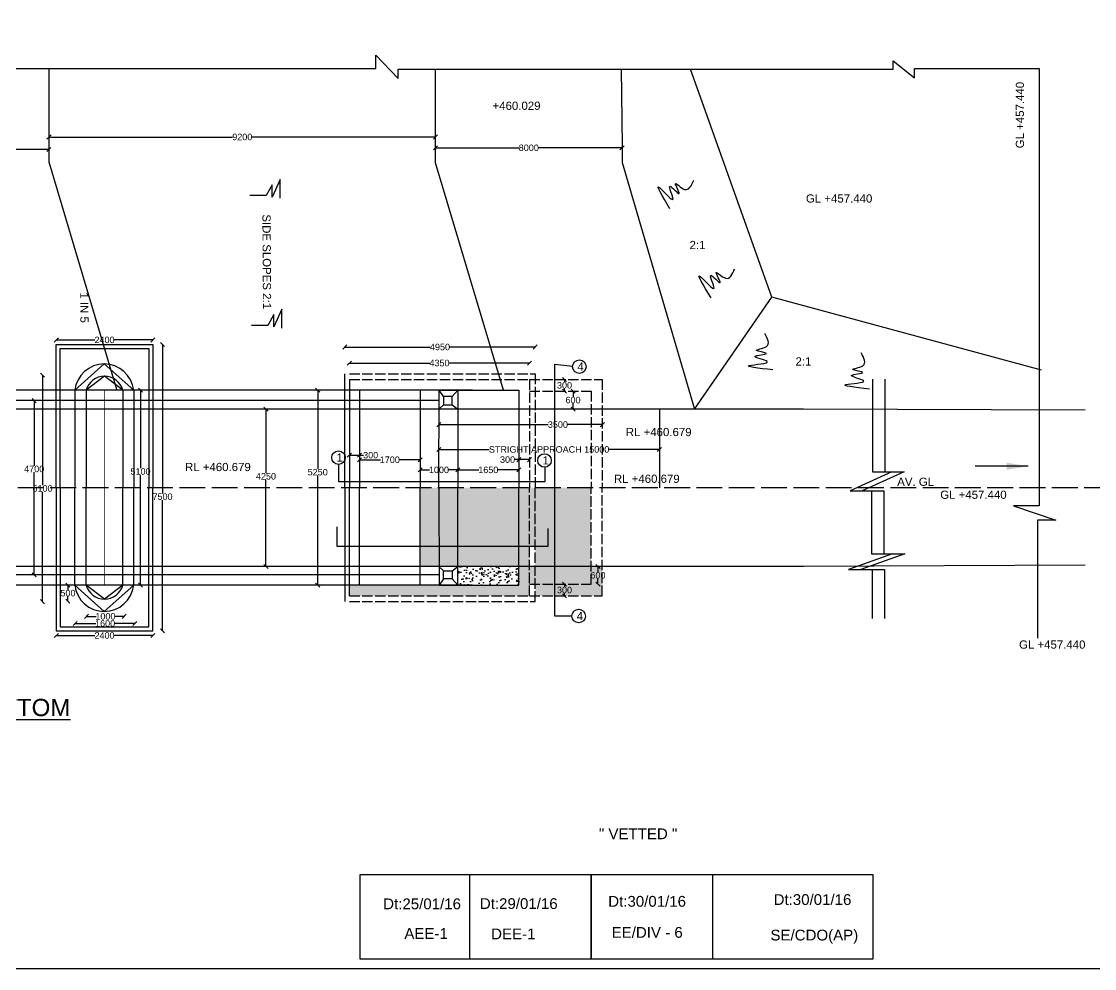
# Model space of a CAD drawing. Header units: millimetres. Extents: x 5124 to 3334266, y 2311 to 45966843.
# Drawn here: x 3296456 to 3321362, y 45925836 to 45947802 of the extents above; entities that cross this region are included whole.
import ezdxf

# ---------------------------------------------------------------- set-up
doc = ezdxf.new("R2010")
doc.units = ezdxf.units.MM
doc.header["$MEASUREMENT"] = 0
doc.linetypes.add('ACAD_ISO02W100', pattern=[15, 12, -3])
for name, color, linetype in [('DIMENSION', 7, 'Continuous'), ('DRAWING', 7, 'Continuous'), ('TEXT', 7, 'Continuous')]:
    doc.layers.add(name, color=color, linetype=linetype)
doc.styles.get("Standard").update_dxf_attribs({"font": 'arial.ttf', "height": 150})
doc.dimstyles.get("Standard").update_dxf_attribs({"dimtxt": 200, "dimasz": 110, "dimexe": 0.18, "dimexo": 0.0625, "dimgap": 0.09, "dimtad": 0, "dimtih": 1, "dimtoh": 1, "dimdec": 0, "dimzin": 0, "dimdsep": 46, "dimtxsty": 'Standard', "dimblk": 'OBLIQUE', "dimcen": 0.09, "dimse1": 1, "dimse2": 1, "dimadec": 0, "dimazin": 0, "dimtfac": 1, "dimtdec": 0, "dimtofl": 0, "dimtmove": 0, "dimatfit": 3, "dimfxl": 1, "dimtolj": 1, "dimtzin": 0, "dimarcsym": 0})
pattern_1 = [(50, (0, 0), (286.904073, -25.100854), [30, -330]), (355, (0, 0), (-55.5005334, 300.8768535), [24, -264]), (100.4514, (23.9, -2.1), (231.4037527, 275.7758168), [25.496076, -280.4568448]), (46.1842, (0, 80), (426.8964195, -66.2076057), [45, -495]), (96.6356, (35.57, 74.5), (373.8650822, 389.6471484), [38.244115, -420.6852]), (351.1842, (0, 80), (373.864778, 389.6474404), [36, -396]), (21, (40, 60), (238.7628208, -161.0475563), [30, -330]), (326, (40, 60), (97.3261328, 290.060018), [24, -264]), (71.4514, (59.9, 46.58), (336.0890514, 129.0121987), [25.496076, -280.4568448]), (37.5, (0, 0), (4.86394213, 133.15754153), [0, -260.8, 0, -268, 0, -265]), (7.5, (0, 0), (105.22781498, 157.76468475), [0, -152.8, 0, -254.8, 0, -101]), (327.5, (-89.2, 0), (213.52897447, -9.0219487), [0, -100, 0, -312, 0, -414]), (317.5, (-129.2, 0), (233.2744677, 40.0419929), [0, -130, 0, -207.2, 0, -294])]

# ---------------------------------------------------------------- blocks, each defined once
blk = doc.blocks.new('_Oblique')
at = {"color": 0, "linetype": 'ByBlock', "lineweight": -2}
blk.add_line((-0.5, -0.5), (0.5, 0.5), dxfattribs=at)
blk = doc.blocks.new('*D105')
at = {"layer": 'Defpoints', "color": 0}
for p in [(3284363, 45944838), (3297092, 45944844), (3297092, 45944834)]:
    blk.add_point(p, dxfattribs=at)
at = {"layer": 'DIMENSION', "color": 0, "lineweight": -2}
for p, q in [((3284363, 45944834), (3289361, 45944834)), ((3297092, 45944834), (3292095, 45944834))]:
    blk.add_line(p, q, dxfattribs=at)
at = {"layer": 'DIMENSION', "color": 0, "lineweight": -2, "xscale": 95, "yscale": 95, "zscale": 95, "rotation": 180}
blk.add_blockref('_Oblique', (3284363, 45944834), dxfattribs=at)
at = {"layer": 'DIMENSION', "color": 0, "lineweight": -2, "xscale": 95, "yscale": 95, "zscale": 95}
blk.add_blockref('_Oblique', (3297092, 45944834), dxfattribs=at)
at = {"layer": 'DIMENSION', "color": 0, "insert": (3290728, 45944834), "char_height": 150, "attachment_point": 5}
blk.add_mtext('\\A1;CANAL BED WIDTH = 15000', dxfattribs=at)
blk = doc.blocks.new('*D110')
at = {"layer": 'Defpoints', "color": 0}
for p in [(3306067, 45944924), (3306067, 45944871), (3310395, 45944924)]:
    blk.add_point(p, dxfattribs=at)
at = {"layer": 'DIMENSION', "color": 0, "lineweight": -2}
for p, q in [((3306067, 45944871), (3308007, 45944871)), ((3310395, 45944871), (3308455, 45944871))]:
    blk.add_line(p, q, dxfattribs=at)
at = {"layer": 'DIMENSION', "color": 0, "lineweight": -2, "xscale": 95, "yscale": 95, "zscale": 95, "rotation": 180}
blk.add_blockref('_Oblique', (3306067, 45944871), dxfattribs=at)
at = {"layer": 'DIMENSION', "color": 0, "lineweight": -2, "xscale": 95, "yscale": 95, "zscale": 95}
blk.add_blockref('_Oblique', (3310395, 45944871), dxfattribs=at)
at = {"layer": 'DIMENSION', "color": 0, "insert": (3308231, 45944871), "char_height": 150, "attachment_point": 5}
blk.add_mtext('\\A1;8000', dxfattribs=at)
blk = doc.blocks.new('*D111')
at = {"layer": 'Defpoints', "color": 0}
for p in [(3303960, 45940251), (3303960, 45939629), (3308380, 45939629)]:
    blk.add_point(p, dxfattribs=at)
at = {"layer": 'DIMENSION', "color": 0, "lineweight": -2}
for p, q in [((3303960, 45940251), (3305943, 45940251)), ((3308380, 45940251), (3306397, 45940251))]:
    blk.add_line(p, q, dxfattribs=at)
at = {"layer": 'DIMENSION', "color": 0, "lineweight": -2, "xscale": 95, "yscale": 95, "zscale": 95, "rotation": 180}
blk.add_blockref('_Oblique', (3303960, 45940251), dxfattribs=at)
at = {"layer": 'DIMENSION', "color": 0, "lineweight": -2, "xscale": 95, "yscale": 95, "zscale": 95}
blk.add_blockref('_Oblique', (3308380, 45940251), dxfattribs=at)
at = {"layer": 'DIMENSION', "color": 0, "insert": (3306170, 45940251), "char_height": 150, "attachment_point": 5}
blk.add_mtext('\\A1;4950', dxfattribs=at)
blk = doc.blocks.new('*D112')
at = {"layer": 'Defpoints', "color": 0}
for p in [(3304067, 45939879), (3304067, 45939498), (3308249, 45939498)]:
    blk.add_point(p, dxfattribs=at)
at = {"layer": 'DIMENSION', "color": 0, "lineweight": -2}
for p, q in [((3304067, 45939879), (3305931, 45939879)), ((3308249, 45939879), (3306385, 45939879))]:
    blk.add_line(p, q, dxfattribs=at)
at = {"layer": 'DIMENSION', "color": 0, "lineweight": -2, "xscale": 95, "yscale": 95, "zscale": 95, "rotation": 180}
blk.add_blockref('_Oblique', (3304067, 45939879), dxfattribs=at)
at = {"layer": 'DIMENSION', "color": 0, "lineweight": -2, "xscale": 95, "yscale": 95, "zscale": 95}
blk.add_blockref('_Oblique', (3308249, 45939879), dxfattribs=at)
at = {"layer": 'DIMENSION', "color": 0, "insert": (3306158, 45939879), "char_height": 150, "attachment_point": 5}
blk.add_mtext('\\A1;4350', dxfattribs=at)
blk = doc.blocks.new('*D113')
at = {"layer": 'Defpoints', "color": 0}
for p in [(3306145, 45938451), (3306145, 45938451), (3309938, 45938441)]:
    blk.add_point(p, dxfattribs=at)
at = {"layer": 'DIMENSION', "color": 0, "lineweight": -2}
for p, q in [((3306145, 45938451), (3308683, 45938451)), ((3309938, 45938451), (3309130, 45938451))]:
    blk.add_line(p, q, dxfattribs=at)
at = {"layer": 'DIMENSION', "color": 0, "lineweight": -2, "xscale": 95, "yscale": 95, "zscale": 95, "rotation": 180}
blk.add_blockref('_Oblique', (3306145, 45938451), dxfattribs=at)
at = {"layer": 'DIMENSION', "color": 0, "lineweight": -2, "xscale": 95, "yscale": 95, "zscale": 95}
blk.add_blockref('_Oblique', (3309938, 45938451), dxfattribs=at)
at = {"layer": 'DIMENSION', "color": 0, "insert": (3308907, 45938451), "char_height": 150, "attachment_point": 5}
blk.add_mtext('\\A1;3500', dxfattribs=at)
blk = doc.blocks.new('*D114')
at = {"layer": 'Defpoints', "color": 0}
for p in [(3309215, 45939227), (3309259, 45939227), (3309215, 45938812)]:
    blk.add_point(p, dxfattribs=at)
at = {"layer": 'DIMENSION', "color": 0, "lineweight": -2}
for p, q in [((3309259, 45939227), (3309259, 45939096)), ((3309259, 45938812), (3309259, 45938943))]:
    blk.add_line(p, q, dxfattribs=at)
at = {"layer": 'DIMENSION', "color": 0, "lineweight": -2, "xscale": 95, "yscale": 95, "zscale": 95}
for p, rotation in [((3309259, 45939227), 90), ((3309259, 45938812), 270)]:
    blk.add_blockref('_Oblique', p, dxfattribs=dict(at, rotation=rotation))
at = {"layer": 'DIMENSION', "color": 0, "insert": (3309259, 45939020), "char_height": 150, "attachment_point": 5}
blk.add_mtext('\\A1;600', dxfattribs=at)
blk = doc.blocks.new('*D115')
at = {"layer": 'Defpoints', "color": 0}
for p in [(3271621, 45939498), (3309060, 45939498), (3309060, 45939227)]:
    blk.add_point(p, dxfattribs=at)
at = {"layer": 'DIMENSION', "color": 0, "lineweight": -2}
for p, q in [((3309060, 45939498), (3309060, 45939439)), ((3309060, 45939227), (3309060, 45939286))]:
    blk.add_line(p, q, dxfattribs=at)
at = {"layer": 'DIMENSION', "color": 0, "lineweight": -2, "xscale": 95, "yscale": 95, "zscale": 95}
for p, rotation in [((3309060, 45939498), 90), ((3309060, 45939227), 270)]:
    blk.add_blockref('_Oblique', p, dxfattribs=dict(at, rotation=rotation))
at = {"layer": 'DIMENSION', "color": 0, "insert": (3309060, 45939362), "char_height": 150, "attachment_point": 5}
blk.add_mtext('\\A1;300', dxfattribs=at)
blk = doc.blocks.new('*D116')
at = {"layer": 'Defpoints', "color": 0}
for p in [(3306144, 45937914), (3306144, 45937875), (3311262, 45937900)]:
    blk.add_point(p, dxfattribs=at)
at = {"layer": 'DIMENSION', "color": 0, "lineweight": -2}
for p, q in [((3306144, 45937875), (3307315, 45937875)), ((3311262, 45937875), (3310091, 45937875))]:
    blk.add_line(p, q, dxfattribs=at)
at = {"layer": 'DIMENSION', "color": 0, "lineweight": -2, "xscale": 95, "yscale": 95, "zscale": 95, "rotation": 180}
blk.add_blockref('_Oblique', (3306144, 45937875), dxfattribs=at)
at = {"layer": 'DIMENSION', "color": 0, "lineweight": -2, "xscale": 95, "yscale": 95, "zscale": 95}
blk.add_blockref('_Oblique', (3311262, 45937875), dxfattribs=at)
at = {"layer": 'DIMENSION', "color": 0, "insert": (3308703, 45937875), "char_height": 150, "attachment_point": 5}
blk.add_mtext('\\A1;STRIGHT APPROACH 15000', dxfattribs=at)
blk = doc.blocks.new('*D117')
at = {"layer": 'Defpoints', "color": 0}
for p in [(3307999, 45937639), (3307999, 45937499), (3308249, 45937499)]:
    blk.add_point(p, dxfattribs=at)
at = {"layer": 'DIMENSION', "color": 0, "lineweight": -2}
for p, q in [((3307999, 45937639), (3307904, 45937639)), ((3308249, 45937639), (3307999, 45937639))]:
    blk.add_line(p, q, dxfattribs=at)
at = {"layer": 'DIMENSION', "color": 0, "lineweight": -2, "xscale": 95, "yscale": 95, "zscale": 95, "rotation": 180}
blk.add_blockref('_Oblique', (3307999, 45937639), dxfattribs=at)
at = {"layer": 'DIMENSION', "color": 0, "lineweight": -2, "xscale": 95, "yscale": 95, "zscale": 95}
blk.add_blockref('_Oblique', (3308249, 45937639), dxfattribs=at)
at = {"layer": 'DIMENSION', "color": 0, "insert": (3307738, 45937639), "char_height": 150, "attachment_point": 5}
blk.add_mtext('\\A1;300', dxfattribs=at)
blk = doc.blocks.new('*D118')
at = {"layer": 'Defpoints', "color": 0}
for p in [(3306583, 45937428), (3306583, 45937400), (3307999, 45937428)]:
    blk.add_point(p, dxfattribs=at)
at = {"layer": 'DIMENSION', "color": 0, "lineweight": -2}
for p, q in [((3306583, 45937400), (3307074, 45937400)), ((3307999, 45937400), (3307508, 45937400))]:
    blk.add_line(p, q, dxfattribs=at)
at = {"layer": 'DIMENSION', "color": 0, "lineweight": -2, "xscale": 95, "yscale": 95, "zscale": 95, "rotation": 180}
blk.add_blockref('_Oblique', (3306583, 45937400), dxfattribs=at)
at = {"layer": 'DIMENSION', "color": 0, "lineweight": -2, "xscale": 95, "yscale": 95, "zscale": 95}
blk.add_blockref('_Oblique', (3307999, 45937400), dxfattribs=at)
at = {"layer": 'DIMENSION', "color": 0, "insert": (3307291, 45937400), "char_height": 150, "attachment_point": 5}
blk.add_mtext('\\A1;1650', dxfattribs=at)
blk = doc.blocks.new('*D119')
at = {"layer": 'Defpoints', "color": 0}
for p in [(3305709, 45937400), (3306583, 45937400), (3305709, 45937331)]:
    blk.add_point(p, dxfattribs=at)
at = {"layer": 'DIMENSION', "color": 0, "lineweight": -2}
for p, q in [((3305709, 45937400), (3305929, 45937400)), ((3306583, 45937400), (3306363, 45937400))]:
    blk.add_line(p, q, dxfattribs=at)
at = {"layer": 'DIMENSION', "color": 0, "lineweight": -2, "xscale": 95, "yscale": 95, "zscale": 95, "rotation": 180}
blk.add_blockref('_Oblique', (3305709, 45937400), dxfattribs=at)
at = {"layer": 'DIMENSION', "color": 0, "lineweight": -2, "xscale": 95, "yscale": 95, "zscale": 95}
blk.add_blockref('_Oblique', (3306583, 45937400), dxfattribs=at)
at = {"layer": 'DIMENSION', "color": 0, "insert": (3306146, 45937400), "char_height": 150, "attachment_point": 5}
blk.add_mtext('\\A1;1000', dxfattribs=at)
blk = doc.blocks.new('*D120')
at = {"layer": 'Defpoints', "color": 0}
for p in [(3304300, 45937636), (3304300, 45937636), (3305709, 45937636)]:
    blk.add_point(p, dxfattribs=at)
at = {"layer": 'DIMENSION', "color": 0, "lineweight": -2}
for p, q in [((3304300, 45937636), (3304788, 45937636)), ((3305709, 45937636), (3305221, 45937636))]:
    blk.add_line(p, q, dxfattribs=at)
at = {"layer": 'DIMENSION', "color": 0, "lineweight": -2, "xscale": 95, "yscale": 95, "zscale": 95, "rotation": 180}
blk.add_blockref('_Oblique', (3304300, 45937636), dxfattribs=at)
at = {"layer": 'DIMENSION', "color": 0, "lineweight": -2, "xscale": 95, "yscale": 95, "zscale": 95}
blk.add_blockref('_Oblique', (3305709, 45937636), dxfattribs=at)
at = {"layer": 'DIMENSION', "color": 0, "insert": (3305005, 45937636), "char_height": 150, "attachment_point": 5}
blk.add_mtext('\\A1;1700', dxfattribs=at)
blk = doc.blocks.new('*D121')
at = {"layer": 'Defpoints', "color": 0}
for p in [(3297265, 45940415), (3297265, 45940310), (3299505, 45940310)]:
    blk.add_point(p, dxfattribs=at)
at = {"layer": 'DIMENSION', "color": 0, "lineweight": -2}
for p, q in [((3297265, 45940415), (3298160, 45940415)), ((3299505, 45940415), (3298610, 45940415))]:
    blk.add_line(p, q, dxfattribs=at)
at = {"layer": 'DIMENSION', "color": 0, "lineweight": -2, "xscale": 95, "yscale": 95, "zscale": 95, "rotation": 180}
blk.add_blockref('_Oblique', (3297265, 45940415), dxfattribs=at)
at = {"layer": 'DIMENSION', "color": 0, "lineweight": -2, "xscale": 95, "yscale": 95, "zscale": 95}
blk.add_blockref('_Oblique', (3299505, 45940415), dxfattribs=at)
at = {"layer": 'DIMENSION', "color": 0, "insert": (3298385, 45940415), "char_height": 150, "attachment_point": 5}
blk.add_mtext('\\A1;2400', dxfattribs=at)
blk = doc.blocks.new('*D124')
at = {"layer": 'Defpoints', "color": 0}
for p in [(3309794, 45935163), (3309794, 45934748), (3309837, 45934748)]:
    blk.add_point(p, dxfattribs=at)
at = {"layer": 'DIMENSION', "color": 0, "lineweight": -2}
for p, q in [((3309837, 45935163), (3309837, 45935032)), ((3309837, 45934748), (3309837, 45934879))]:
    blk.add_line(p, q, dxfattribs=at)
at = {"layer": 'DIMENSION', "color": 0, "lineweight": -2, "xscale": 95, "yscale": 95, "zscale": 95}
for p, rotation in [((3309837, 45935163), 90), ((3309837, 45934748), 270)]:
    blk.add_blockref('_Oblique', p, dxfattribs=dict(at, rotation=rotation))
at = {"layer": 'DIMENSION', "color": 0, "insert": (3309837, 45934956), "char_height": 150, "attachment_point": 5}
blk.add_mtext('\\A1;600', dxfattribs=at)
blk = doc.blocks.new('*D125')
at = {"layer": 'Defpoints', "color": 0}
for p in [(3309060, 45934748), (3271621, 45934478), (3309060, 45934478)]:
    blk.add_point(p, dxfattribs=at)
at = {"layer": 'DIMENSION', "color": 0, "lineweight": -2}
for p, q in [((3309060, 45934748), (3309060, 45934689)), ((3309060, 45934478), (3309060, 45934536))]:
    blk.add_line(p, q, dxfattribs=at)
at = {"layer": 'DIMENSION', "color": 0, "lineweight": -2, "xscale": 95, "yscale": 95, "zscale": 95}
for p, rotation in [((3309060, 45934748), 90), ((3309060, 45934478), 270)]:
    blk.add_blockref('_Oblique', p, dxfattribs=dict(at, rotation=rotation))
at = {"layer": 'DIMENSION', "color": 0, "insert": (3309060, 45934613), "char_height": 150, "attachment_point": 5}
blk.add_mtext('\\A1;300', dxfattribs=at)
blk = doc.blocks.new('*D126')
at = {"layer": 'Defpoints', "color": 0}
for p in [(3297265, 45933666), (3299505, 45933666), (3297265, 45933560)]:
    blk.add_point(p, dxfattribs=at)
at = {"layer": 'DIMENSION', "color": 0, "lineweight": -2}
for p, q in [((3297265, 45933560), (3298160, 45933560)), ((3299505, 45933560), (3298610, 45933560))]:
    blk.add_line(p, q, dxfattribs=at)
at = {"layer": 'DIMENSION', "color": 0, "lineweight": -2, "xscale": 95, "yscale": 95, "zscale": 95, "rotation": 180}
blk.add_blockref('_Oblique', (3297265, 45933560), dxfattribs=at)
at = {"layer": 'DIMENSION', "color": 0, "lineweight": -2, "xscale": 95, "yscale": 95, "zscale": 95}
blk.add_blockref('_Oblique', (3299505, 45933560), dxfattribs=at)
at = {"layer": 'DIMENSION', "color": 0, "insert": (3298385, 45933560), "char_height": 150, "attachment_point": 5}
blk.add_mtext('\\A1;2400', dxfattribs=at)
blk = doc.blocks.new('*D129')
at = {"layer": 'Defpoints', "color": 0}
for p in [(3303418, 45939250), (3303332, 45934726), (3303418, 45934726)]:
    blk.add_point(p, dxfattribs=at)
at = {"layer": 'DIMENSION', "color": 0, "lineweight": -2}
for p, q in [((3303332, 45939250), (3303332, 45937424)), ((3303332, 45934726), (3303332, 45937270))]:
    blk.add_line(p, q, dxfattribs=at)
at = {"layer": 'DIMENSION', "color": 0, "lineweight": -2, "xscale": 95, "yscale": 95, "zscale": 95}
for p, rotation in [((3303332, 45939250), 90), ((3303332, 45934726), 270)]:
    blk.add_blockref('_Oblique', p, dxfattribs=dict(at, rotation=rotation))
at = {"layer": 'DIMENSION', "color": 0, "insert": (3303332, 45937347), "char_height": 150, "attachment_point": 5}
blk.add_mtext('\\A1;5250', dxfattribs=at)
blk = doc.blocks.new('*D130')
at = {"layer": 'Defpoints', "color": 0}
for p in [(3301891, 45938812), (3301891, 45935163), (3302131, 45935163)]:
    blk.add_point(p, dxfattribs=at)
at = {"layer": 'DIMENSION', "color": 0, "lineweight": -2}
for p, q in [((3302131, 45938812), (3302131, 45937327)), ((3302131, 45935163), (3302131, 45937174))]:
    blk.add_line(p, q, dxfattribs=at)
at = {"layer": 'DIMENSION', "color": 0, "lineweight": -2, "xscale": 95, "yscale": 95, "zscale": 95}
for p, rotation in [((3302131, 45938812), 90), ((3302131, 45935163), 270)]:
    blk.add_blockref('_Oblique', p, dxfattribs=dict(at, rotation=rotation))
at = {"layer": 'DIMENSION', "color": 0, "insert": (3302131, 45937251), "char_height": 150, "attachment_point": 5}
blk.add_mtext('\\A1;4250', dxfattribs=at)
blk = doc.blocks.new('*D106')
at = {"layer": 'Defpoints', "color": 0}
for p in [(3299505, 45940310), (3299505, 45933666), (3299731, 45933666)]:
    blk.add_point(p, dxfattribs=at)
at = {"layer": 'DIMENSION', "color": 0, "lineweight": -2}
for p, q in [((3299731, 45940310), (3299731, 45936856)), ((3299731, 45933666), (3299731, 45936702))]:
    blk.add_line(p, q, dxfattribs=at)
at = {"layer": 'DIMENSION', "color": 0, "lineweight": -2, "xscale": 95, "yscale": 95, "zscale": 95}
for p, rotation in [((3299731, 45940310), 90), ((3299731, 45933666), 270)]:
    blk.add_blockref('_Oblique', p, dxfattribs=dict(at, rotation=rotation))
at = {"layer": 'DIMENSION', "color": 0, "insert": (3299731, 45936779), "char_height": 150, "attachment_point": 5}
blk.add_mtext('\\A1;7500', dxfattribs=at)
blk = doc.blocks.new('*D131')
at = {"layer": 'Defpoints', "color": 0}
for p in [(3299061, 45939250), (3299220, 45939250), (3299061, 45934726)]:
    blk.add_point(p, dxfattribs=at)
at = {"layer": 'DIMENSION', "color": 0, "lineweight": -2}
for p, q in [((3299220, 45939250), (3299220, 45937441)), ((3299220, 45934726), (3299220, 45937288))]:
    blk.add_line(p, q, dxfattribs=at)
at = {"layer": 'DIMENSION', "color": 0, "lineweight": -2, "xscale": 95, "yscale": 95, "zscale": 95}
for p, rotation in [((3299220, 45939250), 90), ((3299220, 45934726), 270)]:
    blk.add_blockref('_Oblique', p, dxfattribs=dict(at, rotation=rotation))
at = {"layer": 'DIMENSION', "color": 0, "insert": (3299220, 45937364), "char_height": 150, "attachment_point": 5}
blk.add_mtext('\\A1;5100', dxfattribs=at)
blk = doc.blocks.new('*D107')
at = {"layer": 'Defpoints', "color": 0}
for p in [(3297081, 45939598), (3296946, 45934345), (3297081, 45934345)]:
    blk.add_point(p, dxfattribs=at)
at = {"layer": 'DIMENSION', "color": 0, "lineweight": -2}
for p, q in [((3296946, 45939598), (3296946, 45937048)), ((3296946, 45934345), (3296946, 45936895))]:
    blk.add_line(p, q, dxfattribs=at)
at = {"layer": 'DIMENSION', "color": 0, "lineweight": -2, "xscale": 95, "yscale": 95, "zscale": 95}
for p, rotation in [((3296946, 45939598), 90), ((3296946, 45934345), 270)]:
    blk.add_blockref('_Oblique', p, dxfattribs=dict(at, rotation=rotation))
at = {"layer": 'DIMENSION', "color": 0, "insert": (3296946, 45936971), "char_height": 150, "attachment_point": 5}
blk.add_mtext('\\A1;6100', dxfattribs=at)
blk = doc.blocks.new('*D132')
at = {"layer": 'Defpoints', "color": 0}
for p in [(3296846, 45939007), (3296682, 45934968), (3296752, 45934968)]:
    blk.add_point(p, dxfattribs=at)
at = {"layer": 'DIMENSION', "color": 0, "lineweight": -2}
for p, q in [((3296752, 45939007), (3296752, 45937499)), ((3296752, 45934968), (3296752, 45937345))]:
    blk.add_line(p, q, dxfattribs=at)
at = {"layer": 'DIMENSION', "color": 0, "lineweight": -2, "xscale": 95, "yscale": 95, "zscale": 95}
for p, rotation in [((3296752, 45939007), 90), ((3296752, 45934968), 270)]:
    blk.add_blockref('_Oblique', p, dxfattribs=dict(at, rotation=rotation))
at = {"layer": 'DIMENSION', "color": 0, "insert": (3296752, 45937422), "char_height": 150, "attachment_point": 5}
blk.add_mtext('\\A1;4700', dxfattribs=at)
blk = doc.blocks.new('*D133')
at = {"layer": 'Defpoints', "color": 0}
for p in [(3297511, 45934726), (3297511, 45934358), (3297535, 45934358)]:
    blk.add_point(p, dxfattribs=at)
at = {"layer": 'DIMENSION', "color": 0, "lineweight": -2}
for p, q in [((3297535, 45934726), (3297535, 45934618)), ((3297535, 45934358), (3297535, 45934465))]:
    blk.add_line(p, q, dxfattribs=at)
at = {"layer": 'DIMENSION', "color": 0, "lineweight": -2, "xscale": 95, "yscale": 95, "zscale": 95}
for p, rotation in [((3297535, 45934726), 90), ((3297535, 45934358), 270)]:
    blk.add_blockref('_Oblique', p, dxfattribs=dict(at, rotation=rotation))
at = {"layer": 'DIMENSION', "color": 0, "insert": (3297535, 45934542), "char_height": 150, "attachment_point": 5}
blk.add_mtext('\\A1;500', dxfattribs=at)
blk = doc.blocks.new('*D108')
at = {"layer": 'Defpoints', "color": 0}
for p in [(3297966, 45934057), (3297966, 45934004), (3298842, 45934057)]:
    blk.add_point(p, dxfattribs=at)
at = {"layer": 'DIMENSION', "color": 0, "lineweight": -2}
for p, q in [((3297966, 45934004), (3298187, 45934004)), ((3298842, 45934004), (3298621, 45934004))]:
    blk.add_line(p, q, dxfattribs=at)
at = {"layer": 'DIMENSION', "color": 0, "lineweight": -2, "xscale": 95, "yscale": 95, "zscale": 95, "rotation": 180}
blk.add_blockref('_Oblique', (3297966, 45934004), dxfattribs=at)
at = {"layer": 'DIMENSION', "color": 0, "lineweight": -2, "xscale": 95, "yscale": 95, "zscale": 95}
blk.add_blockref('_Oblique', (3298842, 45934004), dxfattribs=at)
at = {"layer": 'DIMENSION', "color": 0, "insert": (3298404, 45934004), "char_height": 150, "attachment_point": 5}
blk.add_mtext('\\A1;1000', dxfattribs=at)
blk = doc.blocks.new('*D109')
at = {"layer": 'Defpoints', "color": 0}
for p in [(3297704, 45933854), (3299089, 45933854), (3297704, 45933839)]:
    blk.add_point(p, dxfattribs=at)
at = {"layer": 'DIMENSION', "color": 0, "lineweight": -2}
for p, q in [((3297704, 45933839), (3298180, 45933839)), ((3299089, 45933839), (3298613, 45933839))]:
    blk.add_line(p, q, dxfattribs=at)
at = {"layer": 'DIMENSION', "color": 0, "lineweight": -2, "xscale": 95, "yscale": 95, "zscale": 95, "rotation": 180}
blk.add_blockref('_Oblique', (3297704, 45933839), dxfattribs=at)
at = {"layer": 'DIMENSION', "color": 0, "lineweight": -2, "xscale": 95, "yscale": 95, "zscale": 95}
blk.add_blockref('_Oblique', (3299089, 45933839), dxfattribs=at)
at = {"layer": 'DIMENSION', "color": 0, "insert": (3298397, 45933839), "char_height": 150, "attachment_point": 5}
blk.add_mtext('\\A1;1600', dxfattribs=at)
blk = doc.blocks.new('*D135')
at = {"layer": 'Defpoints', "color": 0}
for p in [(3297096, 45945119), (3306067, 45945122), (3306067, 45945119)]:
    blk.add_point(p, dxfattribs=at)
at = {"layer": 'DIMENSION', "color": 0, "lineweight": -2}
for p, q in [((3297096, 45945122), (3301358, 45945122)), ((3306067, 45945122), (3301805, 45945122))]:
    blk.add_line(p, q, dxfattribs=at)
at = {"layer": 'DIMENSION', "color": 0, "lineweight": -2, "xscale": 95, "yscale": 95, "zscale": 95, "rotation": 180}
blk.add_blockref('_Oblique', (3297096, 45945122), dxfattribs=at)
at = {"layer": 'DIMENSION', "color": 0, "lineweight": -2, "xscale": 95, "yscale": 95, "zscale": 95}
blk.add_blockref('_Oblique', (3306067, 45945122), dxfattribs=at)
at = {"layer": 'DIMENSION', "color": 0, "insert": (3301582, 45945122), "char_height": 150, "attachment_point": 5}
blk.add_mtext('\\A1;9200', dxfattribs=at)
blk = doc.blocks.new('*D147')
at = {"layer": 'Defpoints', "color": 0}
for p in [(3304067, 45937636), (3304300, 45937741), (3304300, 45937636)]:
    blk.add_point(p, dxfattribs=at)
at = {"layer": 'DRAWING', "color": 0, "lineweight": -2}
for p, q in [((3304067, 45937741), (3304300, 45937741)), ((3304300, 45937741), (3304395, 45937741))]:
    blk.add_line(p, q, dxfattribs=at)
at = {"layer": 'DRAWING', "color": 0, "lineweight": -2, "xscale": 95, "yscale": 95, "zscale": 95, "rotation": 180}
blk.add_blockref('_Oblique', (3304067, 45937741), dxfattribs=at)
at = {"layer": 'DRAWING', "color": 0, "lineweight": -2, "xscale": 95, "yscale": 95, "zscale": 95}
blk.add_blockref('_Oblique', (3304300, 45937741), dxfattribs=at)
at = {"layer": 'DRAWING', "color": 0, "insert": (3304561, 45937741), "char_height": 150, "attachment_point": 5}
blk.add_mtext('\\A1;300', dxfattribs=at)

msp = doc.modelspace()

# ---------------------------------------------------------------- hatches: boundary and pattern name
at = {"layer": 'DIMENSION'}
h = msp.add_hatch(dxfattribs=at)
h.set_pattern_fill('AR-CONC', color=256, scale=40, style=0)
h.set_pattern_definition(pattern_1)
h.paths.add_polyline_path([(3306141.1, 45936987.6), (3305709, 45936987.6), (3305709, 45935622.8), (3306144.8, 45935622.8)])
h.paths.add_polyline_path([(3306582.9, 45936987.6), (3306141.1, 45936987.6), (3306144.8, 45935622.8), (3306582.9, 45935622.8)])
h.paths.add_polyline_path([(3307998.9, 45936987.6), (3306582.9, 45936987.6), (3306582.9, 45935622.8), (3307998.9, 45935622.8)])
h.paths.add_polyline_path([(3308248.7, 45936987.6), (3307998.9, 45936987.6), (3307998.9, 45935622.8), (3308248.7, 45935622.8)])
h.paths.add_polyline_path([(3308380.2, 45936987.6), (3308248.7, 45936987.6), (3308248.7, 45935622.8), (3308380.2, 45935622.8)])
h.paths.add_polyline_path([(3309675.1, 45936987.6), (3308380.2, 45936987.6), (3308380.2, 45935163), (3309675.1, 45935163)])
h.paths.add_polyline_path([(3306144.8, 45935622.8), (3305709, 45935622.8), (3305709, 45935163), (3306146.1, 45935163)])
h.paths.add_polyline_path([(3306582.9, 45935622.8), (3306144.8, 45935622.8), (3306146.1, 45935163), (3306582.9, 45935163)])
h.paths.add_polyline_path([(3307998.9, 45935622.8), (3306582.9, 45935622.8), (3306582.9, 45935163), (3307998.9, 45935163)])
h.paths.add_polyline_path([(3308248.7, 45935622.8), (3307998.9, 45935622.8), (3307998.9, 45935163), (3308248.7, 45935163)])
h.paths.add_polyline_path([(3309675.1, 45935163), (3308380.2, 45935163), (3308380.2, 45934748.1), (3309675.1, 45934748.1)], flags=17)
h.paths.add_polyline_path([(3308248.7, 45935163), (3307998.9, 45935163), (3307998.9, 45934725.7), (3306147.3, 45934725.7), (3304066.7, 45934725.7), (3304066.7, 45934477.5), (3308248.7, 45934477.5)])
h.paths.add_polyline_path([(3308380.2, 45935163), (3308248.7, 45935163), (3308248.7, 45934748.1), (3308380.2, 45934748.1)])
h.paths.add_polyline_path([(3309937.8, 45935163), (3309675.1, 45935163), (3309675.1, 45934748.1), (3308380.2, 45934748.1), (3308380.2, 45934477.5), (3309937.8, 45934477.5)])
h.paths.add_polyline_path([(3308691.5, 45936926.3), (3310280.3, 45936926.3), (3310280.3, 45936637.5), (3308691.5, 45936637.5)], flags=9)
h = msp.add_hatch(dxfattribs=at)
h.set_pattern_fill('AR-CONC', color=256, scale=40, style=0)
h.set_pattern_definition(pattern_1)
h.paths.add_polyline_path([(3307998.9, 45935163), (3306582.9, 45935163), (3306582.9, 45934725.7), (3307998.9, 45934725.7)])

# ---------------------------------------------------------------- linework, layer by layer
for points in [[(3320080.3, 45937033.1), (3320080.3, 45936565.2), (3319477.9, 45936565.2), (3320463.1, 45936231.4), (3320038.4, 45936231.4), (3320038.4, 45933496.7)], [(3308673.3, 45936038.9), (3308673.3, 45935622.8), (3303785.7, 45935622.8), (3303785.7, 45936083)]]:
    msp.add_lwpolyline(points, dxfattribs=at)
at = {"layer": 'DRAWING'}
for p, q in [((3297264.6, 45936987.6), (3297264.6, 45940309.6)), ((3297264.6, 45940309.6), (3299504.9, 45940309.6)), ((3297358.3, 45936987.6), (3297358.3, 45940215.9)), ((3297358.3, 45940215.9), (3299411.2, 45940215.9)), ((3299411.2, 45940215.9), (3299411.2, 45936987.6)), ((3299504.9, 45940309.6), (3299504.9, 45936987.6)), ((3297264.6, 45936987.6), (3297264.6, 45933665.7)), ((3297358.3, 45936987.6), (3297358.3, 45933759.4)), ((3299411.2, 45933759.4), (3299411.2, 45936987.6)), ((3299504.9, 45933665.7), (3299504.9, 45936987.6)), ((3297264.6, 45933665.7), (3299504.9, 45933665.7)), ((3297358.3, 45933759.4), (3299411.2, 45933759.4))]:
    msp.add_line(p, q, dxfattribs=at)
for points in [[(3334266.2, 45966842.9), (3258491.6, 45966842.9), (3258491.6, 45925835.8), (3334266.2, 45925835.8)], [(3306453.4, 45939102.9), (3306248.2, 45939102.9), (3306248.2, 45938912.3), (3306453.4, 45938912.3)], [(3306453.4, 45934872.4), (3306248.2, 45934872.4), (3306248.2, 45935063), (3306453.4, 45935063)], [(3304318.3, 45928013), (3316218.4, 45928013), (3316218.4, 45926055.7), (3304318.3, 45926055.7)], [(3306861.2, 45928013), (3309677.2, 45928013), (3309677.2, 45926055.7), (3306861.2, 45926055.7)], [(3309677.2, 45928013), (3312493.3, 45928013), (3312493.3, 45926055.7), (3309677.2, 45926055.7)]]:
    msp.add_lwpolyline(points, close=True, dxfattribs=at)
for points in [[(3290729.3, 45946712.7), (3297095.8, 45946712.7), (3304680.9, 45946712.7), (3304680.9, 45947016.9), (3305198.1, 45946478.2), (3305198.1, 45946699), (3312902.8, 45946699), (3314577.8, 45946699), (3316685.3, 45946699), (3316685.3, 45946891.3), (3317182.1, 45946492.3), (3317182.1, 45946708.4)], [(3298670.3, 45939263.3), (3297095.8, 45944539.6), (3297095.8, 45946712.7)], [(3307642, 45939249.6), (3306067.5, 45944525.9), (3306067.5, 45946699)], [(3310371.4, 45946699), (3310394.7, 45944923.6), (3310394.7, 45944534.5), (3312076.7, 45938812.3), (3313870, 45941404.7)], [(3320128.8, 45939712.1), (3313870, 45941404.7), (3311983.5, 45946699)], [(3317182.1, 45946708.4), (3320080.3, 45946712.8), (3320080.3, 45936987.6)], [(3302457.7, 45943700.4), (3302457.7, 45944138.9), (3302277.2, 45943728.9), (3302277.2, 45944014.9), (3302136.2, 45943761.9), (3301754.2, 45943761.9)], [(3302496.7, 45940690.9), (3302496.7, 45941129.4), (3302316.2, 45940719.4), (3302316.2, 45941005.4), (3302175.2, 45940752.4), (3301793.2, 45940752.4)], [(3299061.3, 45939249.6), (3298378.2, 45939857.4), (3297695.1, 45939249.6)], [(3309232, 45934010.9), (3308838.9, 45934010.9), (3308838.9, 45939852), (3309250, 45939810.8)], [(3303959.6, 45936987.6), (3303959.6, 45939629.1)], [(3298809.7, 45939249.6), (3298383.3, 45939572.6), (3297957, 45939249.6)], [(3304066.7, 45939497.8), (3304066.7, 45936987.6)], [(3316208.1, 45939503.3), (3316208.1, 45937352.5), (3316660.3, 45937352.5), (3315686.6, 45936914.2), (3316188.3, 45936914.2), (3316188.3, 45935456.2), (3316673.8, 45935456.2), (3315654.1, 45935089.2), (3316198.8, 45935089.2), (3316198.8, 45933952.4)], [(3316493, 45939503.3), (3316493, 45937352.5), (3316945.2, 45937352.5), (3315971.5, 45936914.2), (3316473.2, 45936914.2), (3316473.2, 45935456.2), (3316958.7, 45935456.2), (3315939, 45935089.2), (3316483.7, 45935089.2), (3316483.7, 45933952.4)], [(3306925.1, 45939249.6), (3290729.3, 45939249.6)], [(3297695.1, 45939249.6), (3297695.1, 45936987.6)], [(3297957, 45939249.6), (3297957, 45936987.6)], [(3298809.7, 45939249.6), (3298809.7, 45936987.6)], [(3299061.3, 45939249.6), (3299061.3, 45936987.6)], [(3304300.3, 45939249.6), (3304300.3, 45936987.6)], [(3305709, 45939249.6), (3305709, 45936987.6)], [(3306141.1, 45936992.7), (3306147.3, 45939249.6)], [(3306147.3, 45939249.6), (3307998.9, 45939249.6), (3307998.9, 45936987.6)], [(3306248.2, 45939102.9), (3306147.3, 45939249.6)], [(3306453.4, 45939102.9), (3306582.9, 45939249.6)], [(3306582.9, 45939249.6), (3306582.9, 45936987.6)], [(3306146.6, 45939007.3), (3290729.3, 45939007.3)], [(3306248.2, 45938912.3), (3306146.1, 45938812.3)], [(3306453.4, 45938912.3), (3306582.9, 45938812.3)], [(3321141.6, 45938787.1), (3314608.1, 45938812.3), (3290729.3, 45938812.3)], [(3311262.2, 45938812.3), (3311262.2, 45936987.6)], [(3308607.2, 45937463.6), (3308607.2, 45937122.5), (3303822.6, 45937122.5), (3303822.6, 45937540.4)], [(3297695.1, 45934725.7), (3297695.1, 45936987.6)], [(3297957, 45934725.7), (3297957, 45936987.6)], [(3298809.7, 45934725.7), (3298809.7, 45936987.6)], [(3299061.3, 45934725.7), (3299061.3, 45936987.6)], [(3303959.6, 45936987.6), (3303959.6, 45934346.1)], [(3304066.7, 45934477.5), (3304066.7, 45936987.6)], [(3304300.3, 45934725.7), (3304300.3, 45936987.6)], [(3305709, 45934725.7), (3305709, 45936987.6)], [(3306141.1, 45936982.5), (3306147.3, 45934725.7)], [(3306147.3, 45934725.7), (3307998.9, 45934725.7), (3307998.9, 45936987.6)], [(3306582.9, 45934725.7), (3306582.9, 45936987.6)], [(3321141.6, 45935188.2), (3314608.1, 45935163), (3290729.3, 45935163)], [(3306248.2, 45935063), (3306146.1, 45935163)], [(3306453.4, 45935063), (3306582.9, 45935163)], [(3306146.6, 45934968), (3290729.3, 45934968)], [(3306248.2, 45934872.4), (3306147.3, 45934725.7)], [(3306453.4, 45934872.4), (3306582.9, 45934725.7)], [(3306925.1, 45934725.7), (3290729.3, 45934725.7)], [(3299061.3, 45934725.7), (3298378.2, 45934117.9), (3297695.1, 45934725.7)], [(3298809.7, 45934725.7), (3298383.3, 45934402.6), (3297957, 45934725.7)]]:
    msp.add_lwpolyline(points, dxfattribs=at)
at = {"layer": 'DRAWING', "linetype": 'ACAD_ISO02W100', "ltscale": 20}
for points in [[(3304066.7, 45939629.3), (3308380.2, 45939629.3), (3308380.2, 45936987.6)], [(3304066.7, 45939497.8), (3308248.7, 45939497.8), (3308248.7, 45936987.6)], [(3308248.7, 45939497.8), (3309937.8, 45939497.8), (3309937.8, 45936987.6)], [(3308248.7, 45939227.2), (3309675.1, 45939227.2), (3309675.1, 45936987.6)], [(3304066.7, 45934477.5), (3308248.7, 45934477.5), (3308248.7, 45936987.6)], [(3304066.7, 45934346), (3308380.2, 45934346), (3308380.2, 45936987.6)], [(3308248.7, 45934477.5), (3309937.8, 45934477.5), (3309937.8, 45936987.6)], [(3308248.7, 45934748.1), (3309675.1, 45934748.1), (3309675.1, 45936987.6)]]:
    msp.add_lwpolyline(points, dxfattribs=at)
at = {"layer": 'DRAWING', "const_width": 15}
for points in [[(3298381.5, 45939249.6), (3298381.5, 45936987.6)], [(3298381.5, 45934725.7), (3298381.5, 45936987.6)]]:
    msp.add_lwpolyline(points, dxfattribs=at)
at = {"layer": 'DRAWING', "linetype": 'ACAD_ISO02W100', "ltscale": 50}
msp.add_lwpolyline([(3321722.9, 45938334.3), (3321722.9, 45936987.6), (3290729.3, 45936987.6)], dxfattribs=at)
at = {"layer": 'DRAWING'}
for centre in [(3309406.1, 45939795.2), (3303815, 45937685.6), (3308596.3, 45937620.5), (3309388.9, 45934010.9)]:
    msp.add_circle(centre, 156.9, dxfattribs=at)
for centre, radius, start, end in [((3298378.2, 45939169.6), 687.7, 6.67321, 173.32679), ((3298383.3, 45939129.7), 442.9, 15.6976, 164.3024), ((3298378.2, 45934805.6), 687.7, 186.67321, 353.32679), ((3298383.3, 45934845.5), 442.9, 195.6976, 344.3024)]:
    msp.add_arc(centre, radius, start, end, dxfattribs=at)
for points in [[(3311507.1, 45943459.1), (3311261.8, 45943954.6), (3311580.9, 45943682), (3311507.6, 45943981.3), (3311720.8, 45943811.1), (3311635, 45944039.7), (3311846.9, 45943907.4), (3312061.1, 45944120.9)], [(3312462.4, 45941393.5), (3312210.5, 45941885.7), (3312533.2, 45941617.4), (3312455.9, 45941915.7), (3312671.4, 45941748.3), (3312582.5, 45941975.8), (3312796.2, 45941846.3), (3313007.4, 45942062.7)], [(3313897.2, 45939719.7), (3313354.5, 45939825.5), (3313764.8, 45939913.7), (3313482.5, 45940037.1), (3313747.2, 45940103.2), (3313513.4, 45940173.7), (3313747.2, 45940261.9), (3313707.5, 45940561.7)], [(3316135.6, 45939275.7), (3315592.9, 45939381.5), (3316003.3, 45939469.7), (3315720.9, 45939593.1), (3315985.6, 45939659.2), (3315751.8, 45939729.7), (3315985.6, 45939817.9), (3315945.9, 45940117.6)]]:
    msp.add_spline(points, degree=3, dxfattribs=at)

# ---------------------------------------------------------------- texts
for s, height, p in [('SIDE SLOPES 2:1', 189.855, (3302048.5, 45943327.1)), ('1 IN 5', 189.86, (3297819.1, 45941519.4))]:
    msp.add_text(s, height=height, rotation=270.36816, dxfattribs=at).set_placement(p)
at = {"layer": 'DRAWING', "insert": (3319534.9, 45946401.1), "char_height": 189.855, "width": 1530.326, "attachment_point": 3, "rotation": 90}
msp.add_mtext('GL +457.440', dxfattribs=at)
at = {"layer": 'DRAWING'}
for s, insert, char_height, width, attachment_point in [(' +460.029', (3308503.6, 45945941.7), 189.86, 1530.326, 3), ('GL +457.440', (3316204.4, 45943791.3), 189.855, 1530.326, 3), ('2:1', (3312331.8, 45942712.9), 189.86, 327.85, 3), ('4', (3309359.8, 45939892.9), 189.9, 327.85, 1), ('2:1', (3314790.1, 45940011.9), 189.86, 321.907, 3), ('RL +460.679', (3312009.6, 45938374.3), 189.855, 1530.326, 3), ('1', (3303768.7, 45937783.3), 189.9, 327.85, 1), ('1', (3308550, 45937718.2), 189.9, 327.85, 1), ('RL +460.679', (3301778.4, 45937563.3), 189.855, 1530.326, 3), ('RL +460.679', (3311733, 45937290.3), 189.855, 1530.326, 3), ('AV. GL  ', (3317636.9, 45937221.3), 189.86, 1530.326, 3), ('GL +457.440', (3319322, 45936919.9), 189.855, 1530.326, 3), ('4', (3309342.6, 45934108.6), 189.9, 327.85, 1), ('GL +457.440', (3321150.9, 45933444.7), 189.855, 1530.326, 3)]:
    msp.add_mtext(s, dxfattribs=dict(at, insert=insert, char_height=char_height, width=width, attachment_point=attachment_point))
at = {"layer": 'TEXT'}
for s, height, p in [('%%UHALF PLAN AT TOP AND HALF PLAN AT BOTTOM', 400, (3284428.5, 45931690.1)), ('" VETTED "', 250, (3309858.4, 45928835)), ('Dt:25/01/16', 250, (3304851.9, 45927211)), ('Dt:29/01/16', 250, (3307095.4, 45927216.5)), ('Dt:30/01/16', 250, (3310074.8, 45927269.3)), ('Dt:30/01/16', 250, (3313913.1, 45927310.3))]:
    msp.add_text(s, height=height, dxfattribs=at).set_placement(p)
at = {"layer": 'TEXT', "char_height": 250, "width": 1826.151, "attachment_point": 1}
for s, insert in [('\\pi440.45;AEE-1', (3304902.9, 45926773)), ('\\pi444.28;DEE-1', (3306912.7, 45926763.1)), ('\\pi47.711; EE/DIV - 6', (3310009.7, 45926798.9)), ('\\pi-91.529;SE/CDO(AP)', (3313931.7, 45926736.5))]:
    msp.add_mtext(s, dxfattribs=dict(at, insert=insert))

# ---------------------------------------------------------------- dimensions: what is measured, and where the dimension line sits
at = {"layer": 'DIMENSION'}
for base, p1, p2, text, picture, middle in [((3297092.4, 45944833.5), (3284362.7, 45944838), (3297092.4, 45944844.3), 'CANAL BED WIDTH = 15000', '*D105', (3290727.6, 45944833.5)), ((3306067.5, 45945122.2), (3297095.8, 45945118.8), (3306067.5, 45945118.8), '9200', '*D135', (3301581.6, 45945122.2))]:
    dim = msp.add_linear_dim(base=base, p1=p1, p2=p2, text=text, dimstyle='Standard', override={"dimasz": 95, "dimarcsym": 1}, dxfattribs=at)
    dim.commit()
    dim.dimension.update_dxf_attribs({"geometry": picture, "text_midpoint": middle})
for base, p1, p2, angle, text, picture, middle in [((3306067.5, 45944871.2), (3310394.7, 45944923.6), (3306067.5, 45944923.6), 180, '8000', '*D110', (3308231.1, 45944871.2)), ((3297264.6, 45940415.2), (3299504.9, 45940309.6), (3297264.6, 45940309.6), 180, '2400', '*D121', (3298384.7, 45940415.2)), ((3303959.6, 45940251.2), (3308380.2, 45939629.3), (3303959.6, 45939629.1), 180, '4950', '*D111', (3306169.9, 45940251.2)), ((3304066.7, 45939879.2), (3308248.7, 45939497.8), (3304066.7, 45939497.8), 180, '4350', '*D112', (3306157.7, 45939879.2)), ((3296945.7, 45934344.8), (3297081.2, 45939597.8), (3297081.2, 45934344.8), 90, '6100', '*D107', (3296945.7, 45936971.3)), ((3309059.5, 45939497.8), (3309059.5, 45939227.2), (3271621.2, 45939497.8), 90, '300', '*D115', (3309059.5, 45939362.5)), ((3309258.9, 45939227.2), (3309215.3, 45938812.3), (3309215.3, 45939227.2), 90, '600', '*D114', (3309258.9, 45939019.7)), ((3306143.6, 45937875.3), (3311262.2, 45937899.9), (3306143.6, 45937913.8), 180, 'STRIGHT APPROACH 15000', '*D116', (3308702.9, 45937875.3)), ((3304300.3, 45937635.6), (3305709, 45937635.6), (3304300.3, 45937635.6), 180, '1700', '*D120', (3305004.6, 45937635.6)), ((3307998.9, 45937639.4), (3308248.7, 45937499.4), (3307998.9, 45937499.4), 180, '300', '*D117', (3307738.4, 45937639.4)), ((3305709, 45937399.5), (3306582.9, 45937399.5), (3305709, 45937331.1), 180, '1000', '*D119', (3306145.9, 45937399.5)), ((3306582.9, 45937399.5), (3307998.9, 45937428), (3306582.9, 45937428), 180, '1650', '*D118', (3307290.9, 45937399.5)), ((3309837.3, 45934748.1), (3309793.8, 45935163), (3309793.8, 45934748.1), 270, '600', '*D124', (3309837.3, 45934955.5)), ((3309059.5, 45934477.5), (3309059.5, 45934748.1), (3271621.2, 45934477.5), 270, '300', '*D125', (3309059.5, 45934612.8)), ((3297534.8, 45934357.9), (3297510.6, 45934725.7), (3297510.6, 45934357.9), 90, '500', '*D133', (3297534.8, 45934541.8)), ((3297965.8, 45934004.1), (3298842, 45934057.3), (3297965.8, 45934057.3), 180, '1000', '*D108', (3298403.9, 45934004.1)), ((3297704.4, 45933839.2), (3299088.9, 45933854.2), (3297704.4, 45933854.2), 180, '1600', '*D109', (3298396.7, 45933839.2)), ((3297264.6, 45933560.1), (3299504.9, 45933665.7), (3297264.6, 45933665.7), 180, '2400', '*D126', (3298384.7, 45933560.1))]:
    dim = msp.add_linear_dim(base=base, p1=p1, p2=p2, angle=angle, text=text, dimstyle='Standard', override={"dimasz": 95, "dimarcsym": 1}, dxfattribs=at)
    dim.commit()
    dim.dimension.update_dxf_attribs({"geometry": picture, "text_midpoint": middle})
for base, p1, p2, angle, text, picture, middle in [((3299731.1, 45933665.7), (3299504.9, 45940309.6), (3299504.9, 45933665.7), 90, '7500', '*D106', (3299731.1, 45936778.8)), ((3299219.5, 45939249.6), (3299061.3, 45934725.7), (3299061.3, 45939249.6), 90, '5100', '*D131', (3299219.5, 45937364.3)), ((3303332.3, 45934725.7), (3303418.5, 45939249.6), (3303418.5, 45934725.7), 90, '5250', '*D129', (3303332.3, 45937346.9)), ((3296752.4, 45934968), (3296846.1, 45939007.3), (3296682.4, 45934968), 90, '4700', '*D132', (3296752.4, 45937421.9)), ((3302130.8, 45935163), (3301890.9, 45938812.3), (3301890.9, 45935163), 90, '4250', '*D130', (3302130.8, 45937250.8)), ((3306145.1, 45938451.1), (3309937.8, 45938440.8), (3306145.1, 45938451.1), 180, '3500', '*D113', (3308906.6, 45938451.1))]:
    dim = msp.add_linear_dim(base=base, p1=p1, p2=p2, angle=angle, text=text, dimstyle='Standard', override={"dimasz": 95, "dimarcsym": 1}, dxfattribs=at)
    dim.commit()
    dim.dimension.update_dxf_attribs({"geometry": picture, "text_midpoint": middle, "dimtype": 160})
at = {"layer": 'DRAWING'}
dim = msp.add_linear_dim(base=(3304300.3, 45937740.7), p1=(3304066.7, 45937635.6), p2=(3304300.3, 45937635.6), text='300', dimstyle='Standard', override={"dimasz": 95, "dimarcsym": 1}, dxfattribs=at)
dim.commit()
dim.dimension.update_dxf_attribs({"geometry": '*D147', "text_midpoint": (3304560.8, 45937740.7)})

# ---------------------------------------------------------------- leaders
at = {"layer": 'DIMENSION'}
msp.add_leader([(3319819.3, 45937485.3), (3318594.3, 45937485.3)], dimstyle='Standard', override={"dimasz": 500, "dimgap": 0.09, "dimtad": 0, "dimarcsym": 1}, dxfattribs=at)

doc.saveas('drawing.dxf')
